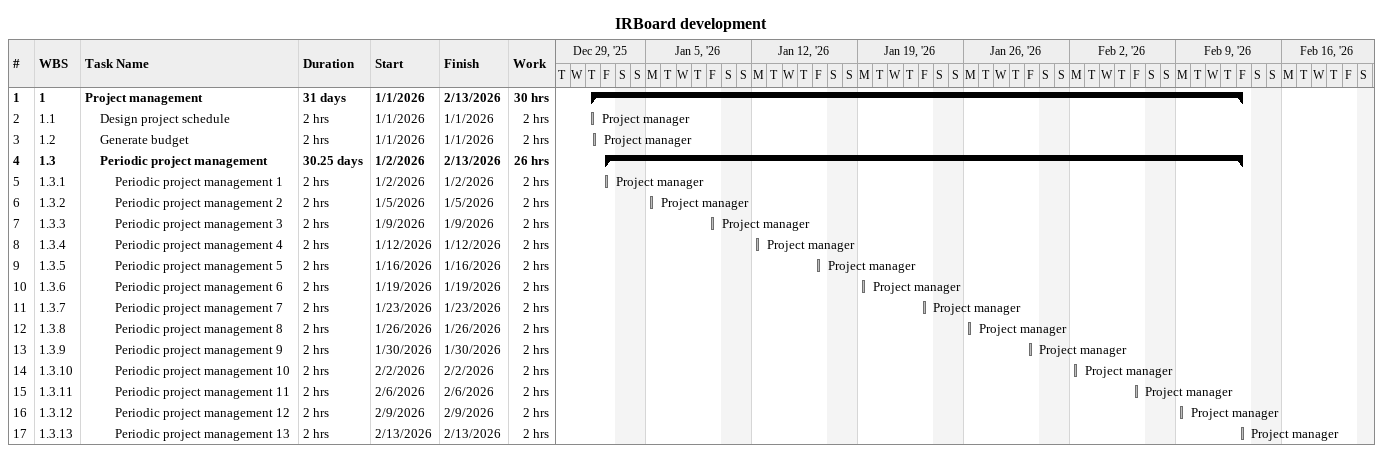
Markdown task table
IRBoard development

| ID | WBS | Task | Duration | Start | Finish | Resources | Work (h) |
|---|---|---|---|---|---|---|---|
| 1 | 1 | **Project management** | 31d | 2026-01-01 | 2026-02-13 |  | 30 |
| 2 | 1.1 | Design project schedule | 2h | 2026-01-01 | 2026-01-01 | Project manager | 2 |
| 3 | 1.2 | Generate budget | 2h | 2026-01-01 | 2026-01-01 | Project manager | 2 |
| 4 | 1.3 | **Periodic project management** | 30.25d | 2026-01-02 | 2026-02-13 |  | 26 |
| 5 | 1.3.1 | Periodic project management 1 | 2h | 2026-01-02 | 2026-01-02 | Project manager | 2 |
| 6 | 1.3.2 | Periodic project management 2 | 2h | 2026-01-05 | 2026-01-05 | Project manager | 2 |
| 7 | 1.3.3 | Periodic project management 3 | 2h | 2026-01-09 | 2026-01-09 | Project manager | 2 |
| 8 | 1.3.4 | Periodic project management 4 | 2h | 2026-01-12 | 2026-01-12 | Project manager | 2 |
| 9 | 1.3.5 | Periodic project management 5 | 2h | 2026-01-16 | 2026-01-16 | Project manager | 2 |
| 10 | 1.3.6 | Periodic project management 6 | 2h | 2026-01-19 | 2026-01-19 | Project manager | 2 |
| 11 | 1.3.7 | Periodic project management 7 | 2h | 2026-01-23 | 2026-01-23 | Project manager | 2 |
| 12 | 1.3.8 | Periodic project management 8 | 2h | 2026-01-26 | 2026-01-26 | Project manager | 2 |
| 13 | 1.3.9 | Periodic project management 9 | 2h | 2026-01-30 | 2026-01-30 | Project manager | 2 |
| 14 | 1.3.10 | Periodic project management 10 | 2h | 2026-02-02 | 2026-02-02 | Project manager | 2 |
| 15 | 1.3.11 | Periodic project management 11 | 2h | 2026-02-06 | 2026-02-06 | Project manager | 2 |
| 16 | 1.3.12 | Periodic project management 12 | 2h | 2026-02-09 | 2026-02-09 | Project manager | 2 |
| 17 | 1.3.13 | Periodic project management 13 | 2h | 2026-02-13 | 2026-02-13 | Project manager | 2 |
